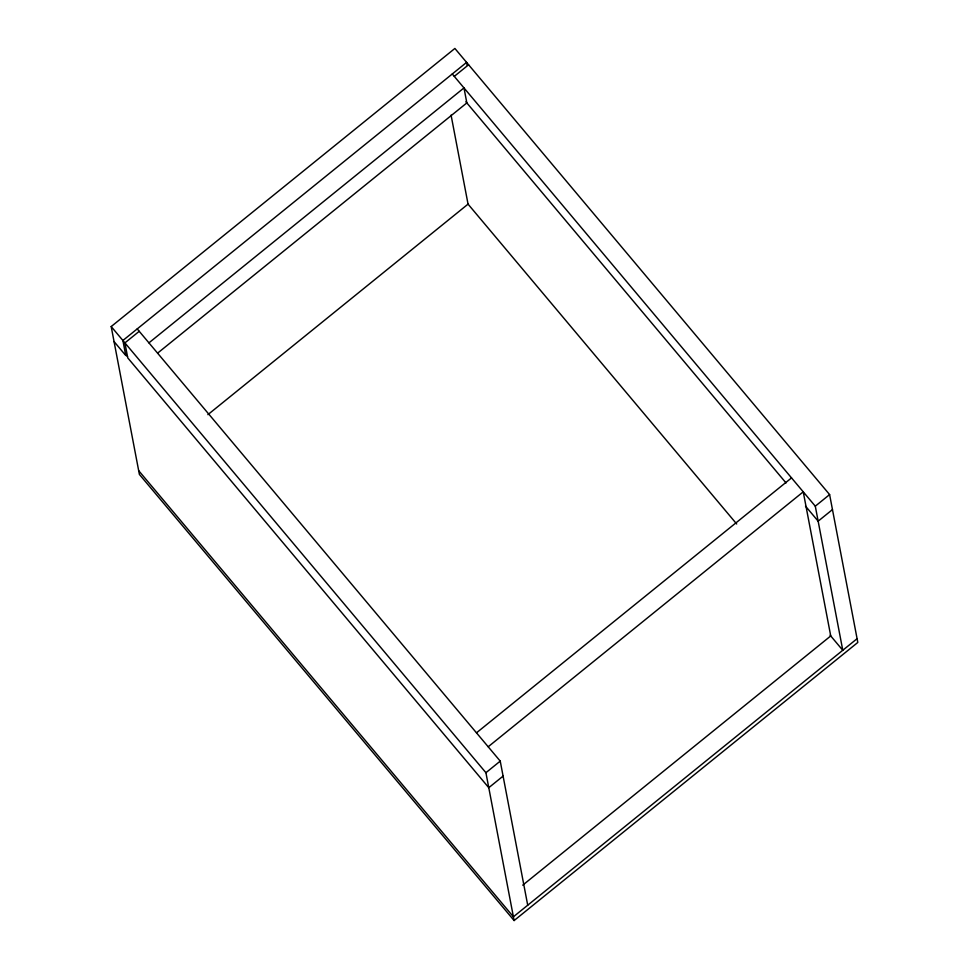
<?xml version="1.0" encoding="UTF-8"?>
<svg xmlns="http://www.w3.org/2000/svg" width="969" height="969" viewBox="0 0 969 969"><rect width="100%" height="100%" fill="white"/><g stroke="black" fill="none" stroke-linecap="round" stroke-linejoin="round"><path stroke-width="1.45" d="M111.193 326.553L454.885 48.45L829.609 494.59L857.807 642.447L514.115 920.55L139.391 474.41L111.193 326.553L485.917 772.705L514.115 920.55M139.233 331.301L124.904 342.893L127.763 357.888L488.776 787.7L503.093 776.108M454.279 76.369L468.596 64.778M148.935 342.856L463.981 87.925L466.84 102.92L157.668 353.091M207.887 414.659L468.293 203.938M476.482 732.83L791.528 477.899M488.194 746.772L803.24 491.84L830.736 635.943L522.727 885.169M485.917 772.705L500.234 761.113L137.223 328.915M830.118 635.216L842.776 650.284L815.292 506.181L829.609 494.59M832.468 509.597L818.151 521.177L805.493 506.121M857.093 638.692L513.4 916.795L138.676 470.655M452.269 73.983L815.292 506.181M465.895 101.793L786.041 482.95M736.682 523.975L468.051 204.132L451.069 115.105M125.51 354.218L127.52 356.604M114.051 341.56L125.764 355.502L122.893 340.494L466.598 62.391L467.119 65.117M500.234 761.113L527.717 905.216"/></g></svg>
